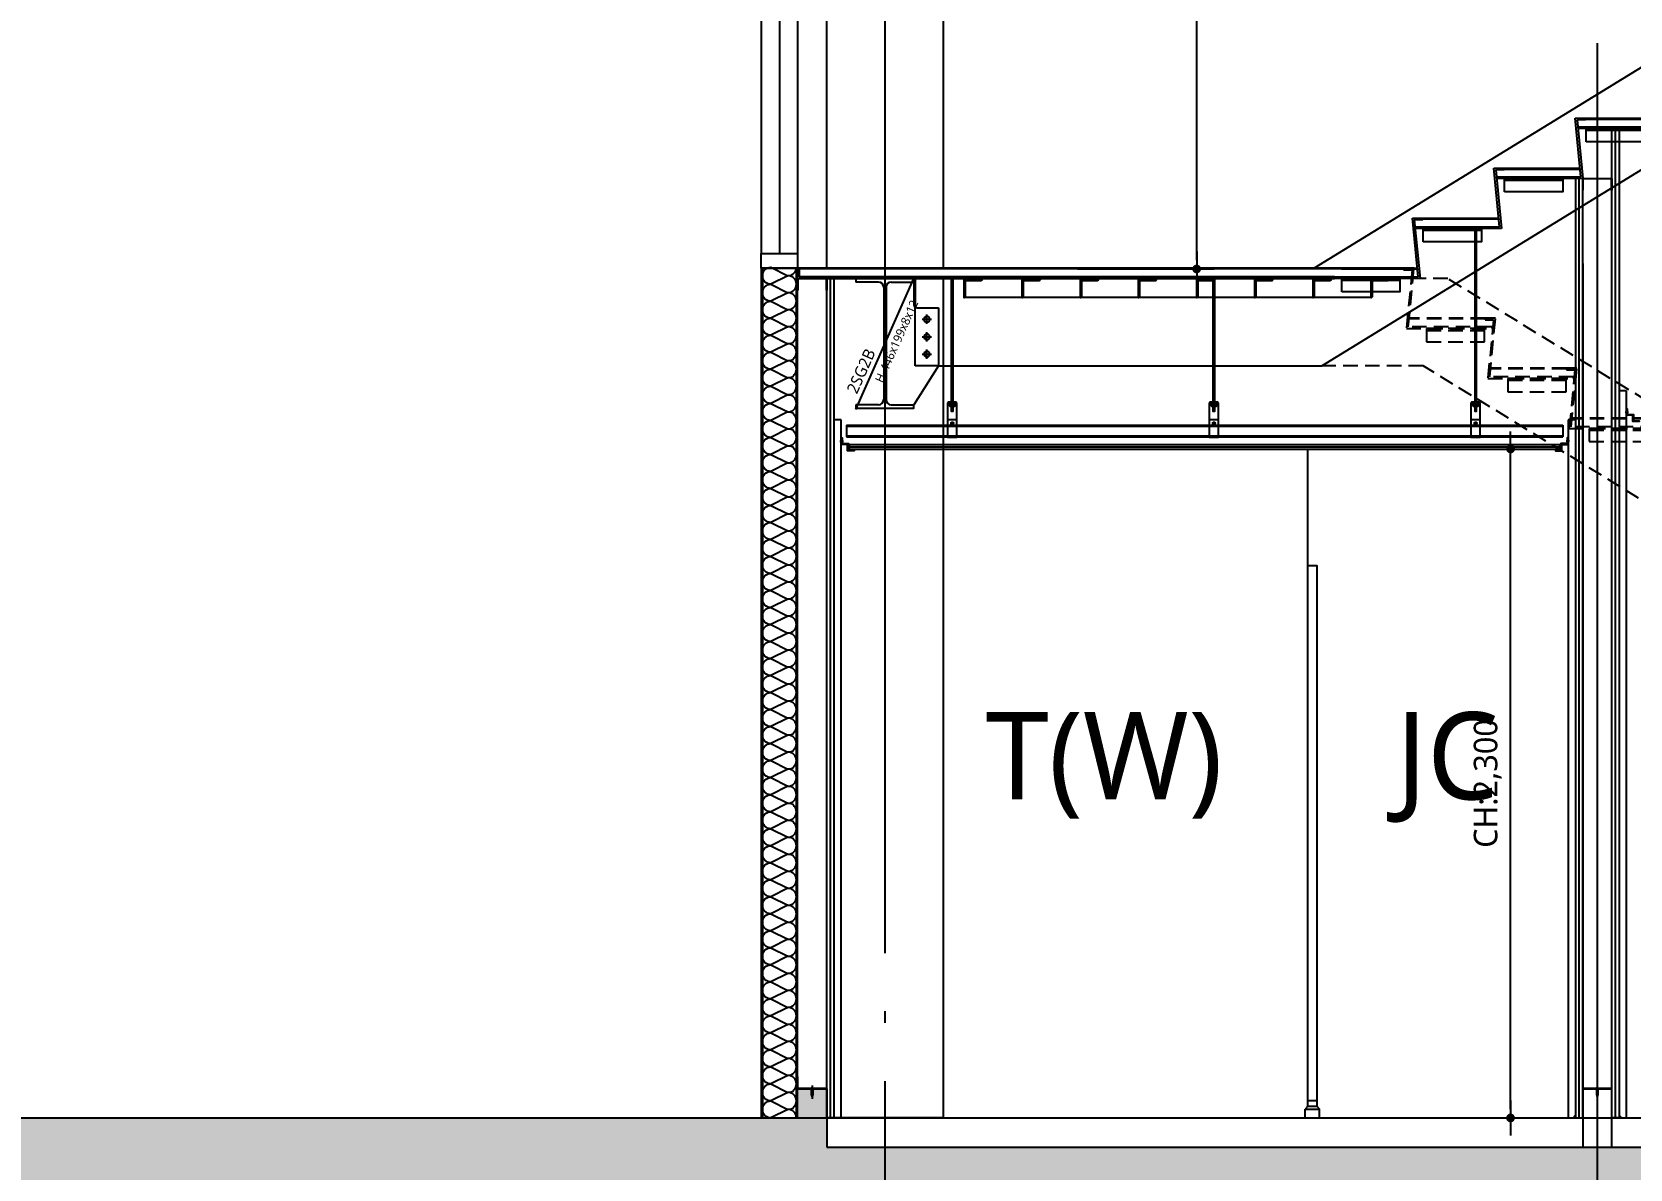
# Model space of a CAD drawing. Header units: millimetres. Extents: x 0 to 672800, y 0 to 118800.
# Drawn here: x 256517 to 262013, y 26268 to 30177 of the extents above; entities that cross this region are included whole.
import ezdxf
from ezdxf.enums import TextEntityAlignment as Align

# ---------------------------------------------------------------- set-up
doc = ezdxf.new("R2010")
doc.units = ezdxf.units.MM
doc.header["$LTSCALE"] = 200
for name, pattern in [('CEN-GAUN', [32.2, 30, -1, 0.2, -1]), ('HID', [2.3, 1.5, -0.8]), ('HIDDEN', [0.375, 0.25, -0.125])]:
    doc.linetypes.add(name, pattern=pattern)
doc.layers.get('DEFPOINTS').update_dxf_attribs({"color": 137})
for name, color, linetype in [('0-S-col', 4, 'Continuous'), ('01석고보드', 73, 'Continuous'), ('09GIRDER', 2, 'Continuous'), ('A-CON', 2, 'Continuous'), ('A-elev-7', 6, 'Continuous'), ('AA-SANI-ASMB', 6, 'Continuous'), ('BOLT', 8, 'Continuous'), ('CEN', 1, 'CEN-GAUN'), ('ELE-6', 6, 'Continuous'), ('ELE-8', 8, 'Continuous'), ('FI', 6, 'Continuous'), ('HAT-253', 253, 'Continuous'), ('HAT-254', 254, 'Continuous'), ('HAT-INS', 252, 'Continuous'), ('HID-8', 8, 'HID'), ('S-253', 252, 'Continuous'), ('SEALANT', 8, 'Continuous'), ('STEEL', 4, 'Continuous'), ('WALL-GLASS', 4, 'Continuous'), ('경량철골', 8, 'Continuous'), ('고정못', 251, 'Continuous')]:
    doc.layers.add(name, color=color, linetype=linetype)
for name, color, linetype, plot in [('check', 61, 'Continuous', False), ('Defpoint', 125, 'Continuous', False), ('TXT-1', 137, 'Continuous', False)]:
    doc.layers.add(name, color=color, linetype=linetype, plot=plot)
doc.styles.add('$0$스타일1', font='malgun.ttf')
doc.styles.add('스타일1', font='malgun.ttf')
doc.dimstyles.new('CJA', dxfattribs={"dimscale": 300, "dimtxt": 2.7, "dimasz": 1, "dimexe": 2, "dimexo": 3, "dimgap": 1, "dimtad": 1, "dimdec": 0, "dimzin": 1, "dimdsep": 46, "dimlunit": 6, "dimtxsty": '$0$스타일1', "dimblk": 'CJDOT', "dimcen": 0.09, "dimdle": 1, "dimclrd": 256, "dimclre": 256, "dimclrt": 3, "dimadec": 0, "dimazin": 0, "dimtfac": 1, "dimtdec": 0, "dimtix": 1, "dimtmove": 2, "dimatfit": 3, "dimldrblk": 'CJDOT', "dimfxl": 1, "dimtolj": 1, "dimtzin": 1, "dimarcsym": 0})

# ---------------------------------------------------------------- blocks, each defined once
blk = doc.blocks.new('*U321')
at = {"layer": 'HAT-INS'}
for points in [[(0, 0, 0.414214), (0.25, 0.25), (0, 0.75, -1), (0.5, 0.75), (0.25, 0.25, 0.414214), (0.5, 0)], [(0.5, 0, 0.414214), (0.75, 0.25), (0.5, 0.75, -1), (1, 0.75), (0.75, 0.25, 0.414214), (1, 0)], [(1, 0, 0.414214), (1.25, 0.25), (1, 0.75, -1), (1.5, 0.75), (1.25, 0.25, 0.414214), (1.5, 0)], [(1.5, 0, 0.414214), (1.75, 0.25), (1.5, 0.75, -1), (2, 0.75), (1.75, 0.25, 0.414214), (2, 0)], [(2, 0, 0.414214), (2.25, 0.25), (2, 0.75, -1), (2.5, 0.75), (2.25, 0.25, 0.414214), (2.5, 0)], [(2.5, 0, 0.414214), (2.75, 0.25), (2.5, 0.75, -1), (3, 0.75), (2.75, 0.25, 0.414214), (3, 0)], [(3, 0, 0.414214), (3.25, 0.25), (3, 0.75, -1), (3.5, 0.75), (3.25, 0.25, 0.414214), (3.5, 0)], [(3.5, 0, 0.414214), (3.75, 0.25), (3.5, 0.75, -1), (4, 0.75), (3.75, 0.25, 0.414214), (4, 0)], [(4, 0, 0.414214), (4.25, 0.25), (4, 0.75, -1), (4.5, 0.75), (4.25, 0.25, 0.414214), (4.5, 0)], [(4.5, 0, 0.414214), (4.75, 0.25), (4.5, 0.75, -1), (5, 0.75), (4.75, 0.25, 0.414214), (5, 0)], [(5, 0, 0.414214), (5.25, 0.25), (5, 0.75, -1), (5.5, 0.75), (5.25, 0.25, 0.414214), (5.5, 0)], [(5.5, 0, 0.414214), (5.75, 0.25), (5.5, 0.75, -1), (6, 0.75), (5.75, 0.25, 0.414214), (6, 0)], [(6, 0, 0.414214), (6.25, 0.25), (6, 0.75, -1), (6.5, 0.75), (6.25, 0.25, 0.414214), (6.5, 0)], [(6.5, 0, 0.414214), (6.75, 0.25), (6.5, 0.75, -1), (7, 0.75), (6.75, 0.25, 0.414214), (7, 0)], [(7, 0, 0.414214), (7.25, 0.25), (7, 0.75, -1), (7.5, 0.75), (7.25, 0.25, 0.414214), (7.5, 0)], [(7.5, 0, 0.414214), (7.75, 0.25), (7.5, 0.75, -1), (8, 0.75), (7.75, 0.25, 0.414214), (8, 0)], [(8, 0, 0.414214), (8.25, 0.25), (8, 0.75, -1), (8.5, 0.75), (8.25, 0.25, 0.414214), (8.5, 0)], [(8.5, 0, 0.414214), (8.75, 0.25), (8.5, 0.75, -1), (9, 0.75), (8.75, 0.25, 0.414214), (9, 0)], [(9, 0, 0.414214), (9.25, 0.25), (9, 0.75, -1), (9.5, 0.75), (9.25, 0.25, 0.414214), (9.5, 0)], [(9.5, 0, 0.414214), (9.75, 0.25), (9.5, 0.75, -1), (10, 0.75), (9.75, 0.25, 0.414214), (10, 0)], [(10, 0, 0.414214), (10.25, 0.25), (10, 0.75, -1), (10.5, 0.75), (10.25, 0.25, 0.414214), (10.5, 0)], [(10.5, 0, 0.414214), (10.75, 0.25), (10.5, 0.75, -1), (11, 0.75), (10.75, 0.25, 0.414214), (11, 0)], [(11, 0, 0.414214), (11.25, 0.25), (11, 0.75, -1), (11.5, 0.75), (11.25, 0.25, 0.414214), (11.5, 0)], [(11.5, 0, 0.414214), (11.75, 0.25), (11.5, 0.75, -1), (12, 0.75), (11.75, 0.25, 0.414214), (12, 0)], [(12, 0, 0.414214), (12.25, 0.25), (12, 0.75, -1), (12.5, 0.75), (12.25, 0.25, 0.414214), (12.5, 0)], [(12.5, 0, 0.414214), (12.75, 0.25), (12.5, 0.75, -1), (13, 0.75), (12.75, 0.25, 0.414214), (13, 0)], [(13, 0, 0.414214), (13.25, 0.25), (13, 0.75, -1), (13.5, 0.75), (13.25, 0.25, 0.414214), (13.5, 0)], [(13.5, 0, 0.414214), (13.75, 0.25), (13.5, 0.75, -1), (14, 0.75), (13.75, 0.25, 0.414214), (14, 0)], [(14, 0, 0.414214), (14.25, 0.25), (14, 0.75, -1), (14.5, 0.75), (14.25, 0.25, 0.414214), (14.5, 0)], [(14.5, 0, 0.414214), (14.75, 0.25), (14.5, 0.75, -1), (15, 0.75), (14.75, 0.25, 0.414214), (15, 0)], [(15, 0, 0.414214), (15.25, 0.25), (15, 0.75, -1), (15.5, 0.75), (15.25, 0.25, 0.414214), (15.5, 0)], [(15.5, 0, 0.414214), (15.75, 0.25), (15.5, 0.75, -1), (16, 0.75), (15.75, 0.25, 0.414214), (16, 0)], [(16, 0, 0.414214), (16.25, 0.25), (16, 0.75, -1), (16.5, 0.75), (16.25, 0.25, 0.414214), (16.5, 0)], [(16.5, 0, 0.414214), (16.75, 0.25), (16.5, 0.75, -1), (17, 0.75), (16.75, 0.25, 0.414214), (17, 0)], [(17, 0, 0.414214), (17.25, 0.25), (17, 0.75, -1), (17.5, 0.75), (17.25, 0.25, 0.414214), (17.5, 0)], [(17.5, 0, 0.414214), (17.75, 0.25), (17.5, 0.75, -1), (18, 0.75), (17.75, 0.25, 0.414214), (18, 0)], [(18, 0, 0.414214), (18.25, 0.25), (18, 0.75, -1), (18.5, 0.75), (18.25, 0.25, 0.414214), (18.5, 0)], [(18.5, 0, 0.414214), (18.75, 0.25), (18.5, 0.75, -1), (19, 0.75), (18.75, 0.25, 0.414214), (19, 0)], [(19, 0, 0.414214), (19.25, 0.25), (19, 0.75, -1), (19.5, 0.75), (19.25, 0.25, 0.414214), (19.5, 0)], [(19.5, 0, 0.414214), (19.75, 0.25), (19.5, 0.75, -1), (20, 0.75), (19.75, 0.25, 0.414214), (20, 0)], [(20, 0, 0.414214), (20.25, 0.25), (20, 0.75, -1), (20.5, 0.75), (20.25, 0.25, 0.414214), (20.5, 0)], [(20.5, 0, 0.414214), (20.75, 0.25), (20.5, 0.75, -1), (21, 0.75), (20.75, 0.25, 0.414214), (21, 0)], [(21, 0, 0.414214), (21.25, 0.25), (21, 0.75, -1), (21.5, 0.75), (21.25, 0.25, 0.414214), (21.5, 0)], [(21.5, 0, 0.414214), (21.75, 0.25), (21.5, 0.75, -1), (22, 0.75), (21.75, 0.25, 0.414214), (22, 0)], [(22, 0, 0.414214), (22.25, 0.25), (22, 0.75, -1), (22.5, 0.75), (22.25, 0.25, 0.414214), (22.5, 0)], [(22.5, 0, 0.414214), (22.75, 0.25), (22.5, 0.75, -1), (23, 0.75), (22.75, 0.25, 0.414214), (23, 0)], [(23, 0, 0.414214), (23.25, 0.25), (23, 0.75, -1), (23.5, 0.75), (23.25, 0.25, 0.414214), (23.5, 0)], [(23.5, 0, 0.414214), (23.75, 0.25), (23.5, 0.75, -1), (24, 0.75), (23.75, 0.25, 0.414214), (24, 0)], [(24, 0, 0.414214), (24.25, 0.25), (24, 0.75, -1), (24.5, 0.75), (24.25, 0.25, 0.414214), (24.5, 0)], [(24.5, 0, 0.414214), (24.75, 0.25), (24.5, 0.75, -1), (25, 0.75), (24.75, 0.25, 0.414214), (25, 0)]]:
    blk.add_lwpolyline(points, format="xyb", dxfattribs=at)
blk = doc.blocks.new('DSF1')
at = {"layer": 'WALL-GLASS', "color": 8}
for p, q in [((107474.9, 45282.7), (107474.9, 47882.7)), ((107599.9, 45282.7), (107599.9, 47882.7))]:
    blk.add_line(p, q, dxfattribs=at)
at = {"layer": 'WALL-GLASS'}
blk.add_line((107537.4, 45282.7), (107537.4, 47882.7), dxfattribs=at)
for points in [[(107599.9, 47882.7), (107474.9, 47882.7), (107474.9, 47932.7), (107599.9, 47932.7)], [(107599.9, 45232.7), (107474.9, 45232.7), (107474.9, 45282.7), (107599.9, 45282.7)]]:
    blk.add_lwpolyline(points, close=True, dxfattribs=at)
blk = doc.blocks.new('CJDOT')
blk.add_line((-2, 0), (2, 0))
at = {"const_width": 0.5}
blk.add_lwpolyline([(-0.25, 0, 1), (0.25, 0, 1)], format="xyb", close=True, dxfattribs=at)
blk = doc.blocks.new('*D335')
at = {"layer": 'check', "lineweight": -2, "transparency": 16777216}
for p, q in [((260112.7, 34379.6), (260582.3, 34379.6)), ((260522.3, 29392.5), (260522.3, 34349.6)), ((260112.7, 29362.5), (260582.3, 29362.5))]:
    blk.add_line(p, q, dxfattribs=at)
at = {"layer": 'DEFPOINTS', "color": 0, "transparency": 16777216}
for p in [(260022.7, 34379.6), (260522.3, 34379.6), (260022.7, 29362.5)]:
    blk.add_point(p, dxfattribs=at)
at = {"layer": 'check', "lineweight": -2, "transparency": 16777216, "xscale": 30, "yscale": 30, "zscale": 30}
for p, rotation in [((260522.3, 34379.6), 90), ((260522.3, 29362.5), 270)]:
    blk.add_blockref('CJDOT', p, dxfattribs=dict(at, rotation=rotation))
at = {"layer": 'check', "transparency": 16777216, "insert": (260443.5, 31871.1), "char_height": 81, "attachment_point": 5, "rotation": 90, "style": '$0$스타일1'}
blk.add_mtext('\\A1;CH:5,017', dxfattribs=at)
blk = doc.blocks.new('*D365')
at = {"layer": 'check', "lineweight": -2, "transparency": 16777216}
for p, q in [((261214.3, 28743.6), (261661.8, 28743.6)), ((261601.8, 26473.6), (261601.8, 28713.6)), ((261192.2, 26443.6), (261661.8, 26443.6))]:
    blk.add_line(p, q, dxfattribs=at)
at = {"layer": 'DEFPOINTS', "color": 0, "transparency": 16777216}
for p in [(261124.3, 28743.6), (261601.8, 28743.6), (261102.2, 26443.6)]:
    blk.add_point(p, dxfattribs=at)
at = {"layer": 'check', "lineweight": -2, "transparency": 16777216, "xscale": 30, "yscale": 30, "zscale": 30}
for p, rotation in [((261601.8, 28743.6), 90), ((261601.8, 26443.6), 270)]:
    blk.add_blockref('CJDOT', p, dxfattribs=dict(at, rotation=rotation))
at = {"layer": 'check', "transparency": 16777216, "insert": (261523.1, 27593.6), "char_height": 81, "attachment_point": 5, "rotation": 90, "style": '$0$스타일1'}
blk.add_mtext('\\A1;CH:2,300', dxfattribs=at)
blk = doc.blocks.new('*U464')
for p, q in [((77.5, 434), (0, 434)), ((95.5, 416), (95.5, 30)), ((103.5, 416), (103.5, 30)), ((121.5, 434), (199, 434)), ((77.5, 12), (0, 12)), ((121.5, 12), (199, 12))]:
    blk.add_line(p, q)
for points in [[(199, 434), (199, 446), (0, 446), (0, 434)], [(0, 12), (0, 0), (199, 0), (199, 12)]]:
    blk.add_lwpolyline(points)
for centre, start, end in [((77.5, 416), 0, 90), ((121.5, 416), 90, 180), ((77.5, 30), 270, 0), ((121.5, 30), 180, 270)]:
    blk.add_arc(centre, 18, start, end)
blk = doc.blocks.new('SG-SG2B')
at = {"layer": 'DEFPOINTS'}
blk.add_line((-100, -450), (100, 0), dxfattribs=at)
at = {"layer": '09GIRDER'}
blk.add_blockref('*U464', (-99.5, -446), dxfattribs=at)
at = {"layer": 'DEFPOINTS', "style": '스타일1'}
for s, height, p in [('H-446x199x8x12', 30, (40.3, -215.4)), ('2SG2B', 40, (-81.9, -318, 0))]:
    blk.add_text(s, height=height, rotation=65.9541, dxfattribs=at).set_placement(p, align=Align.MIDDLE_CENTER)
blk = doc.blocks.new('stair171')
at = {"layer": 'ELE-8'}
blk.add_line((-244, -174.9), (17.1, -174.9), dxfattribs=at)
blk.add_lwpolyline([(-242.6, -252.9), (-242.6, -207.9), (-42.6, -207.9), (-42.6, -252.9)], close=True, dxfattribs=at)
blk.add_lwpolyline([(-42.6, -213.9), (-242.6, -213.9)], dxfattribs=at)
at = {"layer": 'FI'}
blk.add_line((-244, -171.9), (16.9, -171.9), dxfattribs=at)
at = {"layer": 'STEEL'}
for p, q in [((19.8, -201.9), (0, 0)), ((0, 0), (36, 0)), ((36, 0), (36, -6)), ((36, -6), (6.6, -6)), ((6.6, -6), (26.4, -207.9)), ((-268.2, -207.9), (-268.2, -201.9)), ((-268.2, -201.9), (19.8, -201.9)), ((26.4, -207.9), (-268.2, -207.9))]:
    blk.add_line(p, q, dxfattribs=at)
blk = doc.blocks.new('stair171H')
at = {"layer": 'ELE-8', "color": 253, "linetype": 'HIDDEN'}
for p, q in [((0, 0), (-36, 0)), ((-36, 0), (-36, -6)), ((-19.8, -201.9), (0, 0)), ((-36, -6), (-6.6, -6)), ((-6.6, -6), (-26.4, -207.9)), ((-26.4, -207.9), (268.2, -207.9)), ((268.2, -201.9), (-19.8, -201.9)), ((244, -174.9), (-17.1, -174.9)), ((244, -171.9), (-16.9, -171.9)), ((268.2, -207.9), (268.2, -201.9))]:
    blk.add_line(p, q, dxfattribs=at)
blk.add_lwpolyline([(242.6, -252.9), (242.6, -207.9), (42.6, -207.9), (42.6, -252.9)], close=True, dxfattribs=at)
blk.add_lwpolyline([(42.6, -213.9), (242.6, -213.9)], dxfattribs=at)
blk = doc.blocks.new('BOLT-M20')
at = {"layer": 'BOLT'}
for p, q in [((16, 0), (-16, 0)), ((0, -16), (0, 16))]:
    blk.add_line(p, q, dxfattribs=at)
blk.add_circle((0, 0), 10, dxfattribs=at)
blk = doc.blocks.new('ST-BRI')
at = {"layer": 'ELE-6'}
for p, q in [((0, 0), (0, -90)), ((5, 0), (5, -98.7)), ((10, -100), (85, -100))]:
    blk.add_line(p, q, dxfattribs=at)
blk.add_lwpolyline([(85, -100), (85, -300), (0, -434)], dxfattribs=at)
blk.add_arc((10, -90), 10, 180, 270, dxfattribs=at)
at = {"layer": 'HID-8', "color": 8}
blk.add_line((5, -300), (5, -98.7), dxfattribs=at)
blk.add_lwpolyline([(85, -300), (5, -300)], dxfattribs=at)
at = {"layer": 'BOLT', "xscale": -1}
for p in [(45, -140), (45, -200), (45, -260)]:
    blk.add_blockref('BOLT-M20', p, dxfattribs=at)
blk = doc.blocks.new('HILTI고정못')
at = {"layer": '고정못'}
blk.add_line((0, 10.6), (0, -34.6), dxfattribs=at)
blk.add_lwpolyline([(-6, 0), (6, 0), (6, 1), (-6, 1)], close=True, dxfattribs=at)
at = {"layer": '고정못', "linetype": 'HID'}
blk.add_lwpolyline([(-2, 0), (-2, -20.6), (0, -27), (2, -20.6), (2, 0)], dxfattribs=at)
at = {"layer": '고정못'}
blk.add_arc((0, -0.2), 4.08, 17.2018, 162.7982, dxfattribs=at)

msp = doc.modelspace()

# ---------------------------------------------------------------- hatches: boundary and pattern name
at = {"layer": 'HAT-254'}
h = msp.add_hatch(color=256, dxfattribs=at)
h.dxf.hatch_style = 1
h.paths.add_polyline_path([(268400, 23443.6), (268400, 23943.6), (267875, 23943.6), (267875, 26193.6), (280350, 26193.6), (280350, 25743.6), (280750, 25743.6), (280750, 26193.6), (280885, 26193.6), (280885, 26443.6), (265980, 26443.6), (265980, 26543.6), (265880, 26543.6), (265880, 26343.6), (259250, 26343.6), (259250, 26543.6), (259150, 26543.6), (259150, 26443.6), (209150, 26443.6), (209150, 26043.6), (209150, 25743.6), (209550, 25743.6), (209550, 26193.6), (258850, 26193.6), (258950, 26093.6), (263425, 26093.6), (263425, 23943.6), (262900, 23943.6), (262900, 23443.6)])
h.paths.add_polyline_path([(263675, 23943.6), (263675, 26093.6), (267625, 26093.6), (267625, 23943.6)], flags=16)

# ---------------------------------------------------------------- linework, layer by layer
at = {"color": 1}
for p, q in [((261995.6, 28870.6), (262007.4, 28870.6)), ((259295.6, 28770.6), (259307.4, 28770.6)), ((259328, 28758.6), (261772, 28758.6)), ((259328, 28743.6), (259328, 28758.6)), ((259328, 28751.6), (261772, 28751.6)), ((261772, 28743.6), (261772, 28758.6)), ((261804.4, 28770.6), (261792.6, 28770.6)), ((259328, 28743.6), (261772, 28743.6))]:
    msp.add_line(p, q, dxfattribs=at)
at = {"color": 8}
for p, q in [((259318, 28825.6), (259318, 28785.6)), ((259318, 28825.6), (261782, 28825.6)), ((259318, 28822.6), (261782, 28822.6)), ((259696.7, 28843.6), (259666.7, 28843.6)), ((259688.6, 28831.6), (259674.9, 28831.6)), ((259681.7, 28837.8), (259681.7, 28825.4)), ((260596.7, 28843.6), (260566.7, 28843.6)), ((260588.6, 28831.6), (260574.9, 28831.6)), ((260581.7, 28837.8), (260581.7, 28825.4)), ((261496.7, 28843.6), (261466.7, 28843.6)), ((261488.6, 28831.6), (261474.9, 28831.6)), ((261481.7, 28837.8), (261481.7, 28825.4)), ((261782, 28825.6), (261782, 28785.6)), ((259318, 28788.6), (261782, 28788.6)), ((259318, 28785.6), (261782, 28785.6))]:
    msp.add_line(p, q, dxfattribs=at)
for points in [[(261478.4, 29501.4), (261478.4, 28873.5), (261485.1, 28873.5), (261485.1, 29501.4)], [(259678.4, 29329.5), (259678.4, 28873.5), (259685.1, 28873.5), (259685.1, 29329.5)], [(260578.4, 29329.5), (260578.4, 28873.5), (260585.1, 28873.5), (260585.1, 29329.5)], [(259696.7, 28902.7), (259695.4, 28904.7), (259668, 28904.7), (259666.7, 28902.7), (259666.7, 28897.7), (259668, 28895.7), (259695.4, 28895.7), (259696.7, 28897.7), (259666.7, 28897.7)], [(259673, 28895.7), (259673, 28890.6), (259690.6, 28890.6), (259690.6, 28895.7)], [(260596.7, 28902.7), (260595.4, 28904.7), (260568, 28904.7), (260566.7, 28902.7), (260566.7, 28897.7), (260568, 28895.7), (260595.4, 28895.7), (260596.7, 28897.7), (260566.7, 28897.7)], [(260573, 28895.7), (260573, 28890.6), (260590.6, 28890.6), (260590.6, 28895.7)], [(261496.7, 28902.7), (261495.4, 28904.7), (261468, 28904.7), (261466.7, 28902.7), (261466.7, 28897.7), (261468, 28895.7), (261495.4, 28895.7), (261496.7, 28897.7), (261466.7, 28897.7)], [(261473, 28895.7), (261473, 28890.6), (261490.6, 28890.6), (261490.6, 28895.7)]]:
    msp.add_lwpolyline(points, dxfattribs=at)
for points in [[(259666.7, 28902.7), (259696.7, 28902.7), (259696.7, 28783.6), (259666.7, 28783.6)], [(260566.7, 28902.7), (260596.7, 28902.7), (260596.7, 28783.6), (260566.7, 28783.6)], [(261466.7, 28902.7), (261496.7, 28902.7), (261496.7, 28783.6), (261466.7, 28783.6)]]:
    msp.add_lwpolyline(points, close=True, dxfattribs=at)
at = {"color": 6}
for points in [[(262025, 28840.6), (262044, 28840.6), (262044, 28837.6), (262022, 28837.6), (262022, 28859.6), (262000, 28859.6), (262000, 28881.6), (262003, 28881.6), (262003, 28862.6), (262025, 28862.6)], [(259325, 28740.6), (259344, 28740.6), (259344, 28737.6), (259322, 28737.6), (259322, 28759.6), (259300, 28759.6), (259300, 28781.6), (259303, 28781.6), (259303, 28762.6), (259325, 28762.6)], [(261775, 28740.6), (261756, 28740.6), (261756, 28737.6), (261778, 28737.6), (261778, 28759.6), (261800, 28759.6), (261800, 28781.6), (261797, 28781.6), (261797, 28762.6), (261775, 28762.6)]]:
    msp.add_lwpolyline(points, close=True, dxfattribs=at)
at = {"color": 8}
for centre, radius in [((259681.7, 28831.6), 4.25), ((259681.7, 28831.6), 3.25), ((260581.7, 28831.6), 4.25), ((260581.7, 28831.6), 3.25), ((261481.7, 28831.6), 4.25), ((261481.7, 28831.6), 3.25)]:
    msp.add_circle(centre, radius, dxfattribs=at)
at = {"layer": '0-S-col', "color": 8}
for points in [[(259250, 29365.5), (259250, 39943.6), (259650, 39943.6)], [(259650, 39943.6), (259650, 29365.5)], [(259650, 29335.5), (259650, 26443.6), (259250, 26443.6), (259250, 29335.5)]]:
    msp.add_lwpolyline(points, dxfattribs=at)
at = {"layer": '01석고보드'}
for p, q in [((261962.5, 26443.6), (261962.5, 29845.1, 0)), ((261837.5, 26443.6), (261837.5, 29673.3, 0)), ((259262.5, 26443.6), (259262.5, 29329.5))]:
    msp.add_line(p, q, dxfattribs=at)
for points in [[(261975, 26443.6), (261950, 26443.6), (261950, 29845.1), (261975, 29845.1)], [(261825, 26443.6), (261850, 26443.6), (261850, 29673.3), (261825, 29673.3)], [(259275, 26443.6), (259250, 26443.6), (259250, 29329.5), (259275, 29329.5)]]:
    msp.add_lwpolyline(points, close=True, dxfattribs=at)
at = {"layer": 'A-CON'}
for points in [[(209150, 26443.6), (259150, 26443.6), (259150, 26543.6), (259250, 26543.6), (259250, 26343.6), (265880, 26343.6), (265880, 26543.6), (265980, 26543.6), (265980, 26443.6), (280885, 26443.6), (280885, 26193.6), (280750, 26193.6), (280750, 25743.6), (280350, 25743.6), (280350, 26193.6), (267875, 26193.6), (267875, 23943.6), (268400, 23943.6), (268400, 23443.6), (262900, 23443.6), (262900, 23943.6), (263425, 23943.6), (263425, 26093.6), (258950, 26093.6)], [(261950, 26343.6), (261950, 26543.6), (261850, 26543.6), (261850, 26343.6)]]:
    msp.add_lwpolyline(points, dxfattribs=at)
at = {"layer": 'A-elev-7'}
for p, q in [((260905, 26503.6), (260935, 26503.6)), ((260905, 26483.6), (260895, 26473.6)), ((260895, 26473.6), (260945, 26473.6)), ((260895, 26443.6), (260895, 26473.6)), ((260905, 26483.6), (260935, 26483.6)), ((260935, 26483.6), (260945, 26473.6)), ((260945, 26443.6), (260945, 26473.6))]:
    msp.add_line(p, q, dxfattribs=at)
msp.add_lwpolyline([(260905, 26483.6), (260905, 28343.6), (260935, 28343.6), (260935, 26483.6)], dxfattribs=at)
at = {"layer": 'AA-SANI-ASMB'}
for p, q in [((262000, 28943.6), (261975, 28943.6)), ((262000, 26443.6), (262000, 28943.6)), ((259300, 28843.6), (259275, 28843.6)), ((259300, 26443.6), (259300, 28843.6)), ((261800, 28843.6), (261800, 26443.6)), ((261825, 28843.6), (261800, 28843.6)), ((259300, 26443.6), (261850, 26443.6)), ((261950, 26443.6), (265880, 26443.6))]:
    msp.add_line(p, q, dxfattribs=at)
at = {"layer": 'CEN'}
for p, q in [((259450, 45890.3), (259450, 20890.3)), ((261900, 30139.4), (261900, 25807.7)), ((200250, 26443.6), (285400, 26443.6))]:
    msp.add_line(p, q, dxfattribs=at)
at = {"layer": 'Defpoint'}
msp.add_lwpolyline([(261850, 29381.4), (261850, 26443.6)], dxfattribs=at)
at = {"layer": 'ELE-6'}
for p, q in [((265126.7, 31943.6), (260926.7, 29365.5)), ((260952.7, 29029.5), (265152.7, 31607.6)), ((259025, 29365.5), (259025, 26443.6)), ((259025, 29365.5), (259150, 29365.5)), ((259150, 26443.6), (259150, 29365.5))]:
    msp.add_line(p, q, dxfattribs=at)
at = {"layer": 'ELE-6', "color": 251, "linetype": 'HIDDEN'}
for points in [[(265780, 26485.6), (265780, 26632.3), (261386, 29329.5), (261290.4, 29329.5)], [(265430, 26485.6), (265430, 26495.1), (261301.3, 29029.5), (260952.7, 29029.5)]]:
    msp.add_lwpolyline(points, dxfattribs=at)
at = {"layer": 'ELE-8'}
msp.add_line((260905, 28343.6), (260905, 28743.6), dxfattribs=at)
msp.add_lwpolyline([(261273, 29362.5), (259150, 29362.5)], dxfattribs=at)
at = {"layer": 'FI'}
msp.add_line((259634.5, 29029.5), (260952.7, 29029.5), dxfattribs=at)
msp.add_lwpolyline([(261270, 29365.5), (259150, 29365.5)], dxfattribs=at)
at = {"layer": 'HAT-INS'}
for p, q in [((259029, 29365.5), (259029, 26443.6)), ((259146, 26443.6), (259146, 29365.5))]:
    msp.add_line(p, q, dxfattribs=at)
at = {"layer": 'S-253'}
msp.add_line((261121.3, 29264.5), (259721.3, 29264.5), dxfattribs=at)
at = {"layer": 'SEALANT'}
for centre, start, end in [((261808.1, 26460.6), 292.06, 337.3302), ((261991.9, 26460.6), 202.6698, 247.94)]:
    msp.add_arc(centre, 18.3, start, end, dxfattribs=at)
at = {"layer": 'STEEL'}
msp.add_line((259150, 29329.5), (259150, 29360.5), dxfattribs=at)
for points in [[(259156, 29360.5), (259150, 29360.5)], [(260995.8, 29329.5), (260995.8, 29335.5), (259156, 29335.5), (259156, 29360.5)], [(259150, 29329.5), (260995.8, 29329.5)]]:
    msp.add_lwpolyline(points, dxfattribs=at)
for points in [[(259786.3, 29329.5), (259721.3, 29329.5), (259721.3, 29264.5, 0.414214), (259727.3, 29270.5), (259727.3, 29323.5), (259780.3, 29323.5, 0.414214), (259786.3, 29329.5), (259786.3, 29329.5)], [(259986.3, 29329.5), (259921.3, 29329.5), (259921.3, 29264.5, 0.414214), (259927.3, 29270.5), (259927.3, 29323.5), (259980.3, 29323.5, 0.414214), (259986.3, 29329.5), (259986.3, 29329.5)], [(260186.3, 29329.5), (260121.3, 29329.5), (260121.3, 29264.5, 0.414214), (260127.3, 29270.5), (260127.3, 29323.5), (260180.3, 29323.5, 0.414214), (260186.3, 29329.5), (260186.3, 29329.5)], [(260386.3, 29329.5), (260321.3, 29329.5), (260321.3, 29264.5, 0.414214), (260327.3, 29270.5), (260327.3, 29323.5), (260380.3, 29323.5, 0.414214), (260386.3, 29329.5), (260386.3, 29329.5)], [(260586.3, 29329.5), (260521.3, 29329.5), (260521.3, 29264.5, 0.414214), (260527.3, 29270.5), (260527.3, 29323.5), (260580.3, 29323.5, 0.414214), (260586.3, 29329.5), (260586.3, 29329.5)], [(260786.3, 29329.5), (260721.3, 29329.5), (260721.3, 29264.5, 0.414214), (260727.3, 29270.5), (260727.3, 29323.5), (260780.3, 29323.5, 0.414214), (260786.3, 29329.5), (260786.3, 29329.5)], [(260986.3, 29329.5), (260921.3, 29329.5), (260921.3, 29264.5, 0.414214), (260927.3, 29270.5), (260927.3, 29323.5), (260980.3, 29323.5, 0.414214), (260986.3, 29329.5), (260986.3, 29329.5)], [(261186.3, 29329.5), (261121.3, 29329.5), (261121.3, 29264.5, 0.414214), (261127.3, 29270.5), (261127.3, 29323.5), (261180.3, 29323.5, 0.414214), (261186.3, 29329.5), (261186.3, 29329.5)]]:
    msp.add_lwpolyline(points, format="xyb", dxfattribs=at)
at = {"layer": '경량철골'}
for points in [[(261950, 29633.3), (261949.2, 29633.3), (261949.2, 29672.2, 0.414214), (261948.9, 29672.5), (261851, 29672.5, 0.414214), (261850.8, 29672.2), (261850.8, 29633.3), (261850, 29633.3), (261850, 29672.5, -0.414214), (261850.8, 29673.3), (261949.2, 29673.3, -0.414214), (261950, 29672.5)], [(259250, 29289.5), (259249.2, 29289.5), (259249.2, 29328.4, 0.414214), (259248.9, 29328.7), (259151, 29328.7, 0.414214), (259150.8, 29328.4), (259150.8, 29289.5), (259150, 29289.5), (259150, 29328.7, -0.414214), (259150.8, 29329.5), (259249.2, 29329.5, -0.414214), (259250, 29328.7)], [(259250, 26583.6), (259249.2, 26583.6), (259249.2, 26544.7, -0.414214), (259248.9, 26544.4), (259151, 26544.4, -0.414214), (259150.8, 26544.7), (259150.8, 26583.6), (259150, 26583.6), (259150, 26544.4, 0.414214), (259150.8, 26543.6), (259249.2, 26543.6, 0.414214), (259250, 26544.4)], [(261950, 26583.6), (261949.2, 26583.6), (261949.2, 26544.7, -0.414214), (261948.9, 26544.4), (261851.1, 26544.4, -0.414214), (261850.8, 26544.7), (261850.8, 26583.6), (261850, 26583.6), (261850, 26544.4, 0.414214), (261850.8, 26543.6), (261949.2, 26543.6, 0.414214), (261950, 26544.4)]]:
    msp.add_lwpolyline(points, format="xyb", close=True, dxfattribs=at)

# ---------------------------------------------------------------- block references
at = {"layer": 'ELE-6', "rotation": 179.9999932588756}
msp.add_blockref('DSF1', (366624.9, 77298.2), dxfattribs=at)
at = {"layer": 'HAT-253'}
msp.add_blockref('ST-BRI', (259549.5, 29329.5), dxfattribs=at)
at = {"layer": 'HAT-INS', "xscale": 117.0000000000002, "yscale": 117.0000000000002, "zscale": 117.0000000000002, "rotation": 90}
msp.add_blockref('*U321', (259146, 26443.6), dxfattribs=at)
at = {"layer": 'S-253'}
for name, p in [('stair171', (262104, 30053)), ('stair171', (261824, 29881.1)), ('stair171', (261544, 29709.3)), ('stair171', (261264, 29537.4)), ('stair171H', (261270, 29365.5)), ('SG-SG2B', (259450, 29329.5)), ('stair171H', (261550, 29193.6)), ('stair171H', (261830, 29021.8))]:
    msp.add_blockref(name, p, dxfattribs=at)
at = {"layer": '고정못', "xscale": -1}
for p in [(259200, 26544.4), (261900, 26544.4)]:
    msp.add_blockref('HILTI고정못', p, dxfattribs=at)

# ---------------------------------------------------------------- texts
at = {"layer": 'TXT-1', "style": '스타일1'}
for s, p in [('T(W)', (260204.1, 27688.9)), ('JC', (261384.2, 27688.9))]:
    msp.add_text(s, height=300, dxfattribs=at).set_placement(p, align=Align.MIDDLE_CENTER)

# ---------------------------------------------------------------- dimensions: what is measured, and where the dimension line sits
at = {"layer": 'check'}
for base, p1, p2, picture, middle in [((260522.3, 34379.6), (260022.7, 29362.5), (260022.7, 34379.6), '*D335', (260443.5, 31871.1)), ((261601.8, 28743.6), (261102.2, 26443.6), (261124.3, 28743.6), '*D365', (261523.1, 27593.6))]:
    dim = msp.add_linear_dim(base=base, p1=p1, p2=p2, angle=270, text='CH:<>', dimstyle='CJA', override={"dimscale": 30, "dimclrd": 256, "dimclre": 256, "dimclrt": 256}, dxfattribs=at)
    dim.commit()
    dim.dimension.update_dxf_attribs({"geometry": picture, "text_midpoint": middle})

doc.saveas('drawing.dxf')
